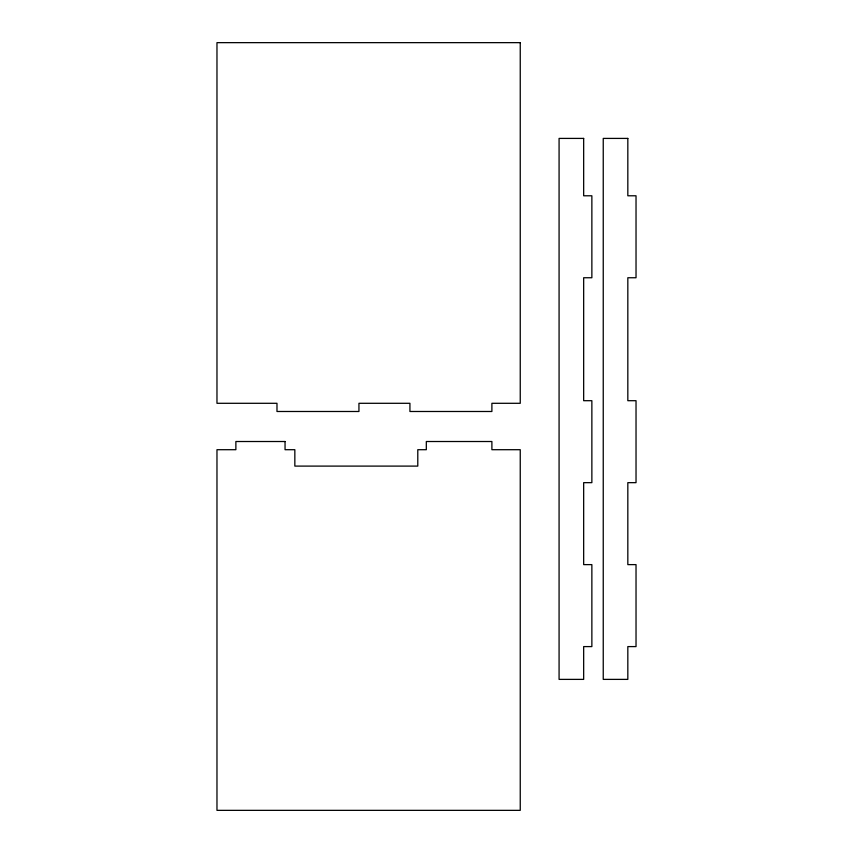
<?xml version="1.0" encoding="UTF-8"?>
<svg xmlns="http://www.w3.org/2000/svg" width="853" height="853" viewBox="0 0 853 853"><rect width="100%" height="100%" fill="white"/><g stroke="black" fill="none" stroke-linecap="round" stroke-linejoin="round"><path stroke-width="1.28" d="M520.245 42.65L216.971 42.65L216.971 403.298L276.98 403.298L276.98 411.487L358.942 411.487L358.942 403.298L409.93 403.298L409.93 411.487L491.893 411.487L491.893 403.298L520.245 403.298L520.245 42.65M583.665 138.41L559.078 138.41L559.078 679.383L583.665 679.383L583.665 646.595L591.865 646.595L591.865 564.622L583.665 564.622L583.665 482.659L591.865 482.659L591.865 400.697L583.665 400.697L583.665 277.747L591.865 277.747L591.865 195.785L583.665 195.785L583.665 138.41M627.829 138.41L603.242 138.41L603.242 679.383L627.829 679.383L627.829 646.595L636.029 646.595L636.029 564.622L627.829 564.622L627.829 482.659L636.029 482.659L636.029 400.697L627.829 400.697L627.829 277.747L636.029 277.747L636.029 195.785L627.829 195.785L627.829 138.41M285.051 441.513L235.876 441.513L235.876 449.702L216.971 449.702L216.971 810.35L520.245 810.35L520.245 449.702L491.893 449.702L491.893 441.513L426.319 441.513L426.319 449.702L417.789 449.702L417.789 466.101L294.839 466.101L294.839 449.702L285.051 449.702L285.051 441.513"/></g></svg>
